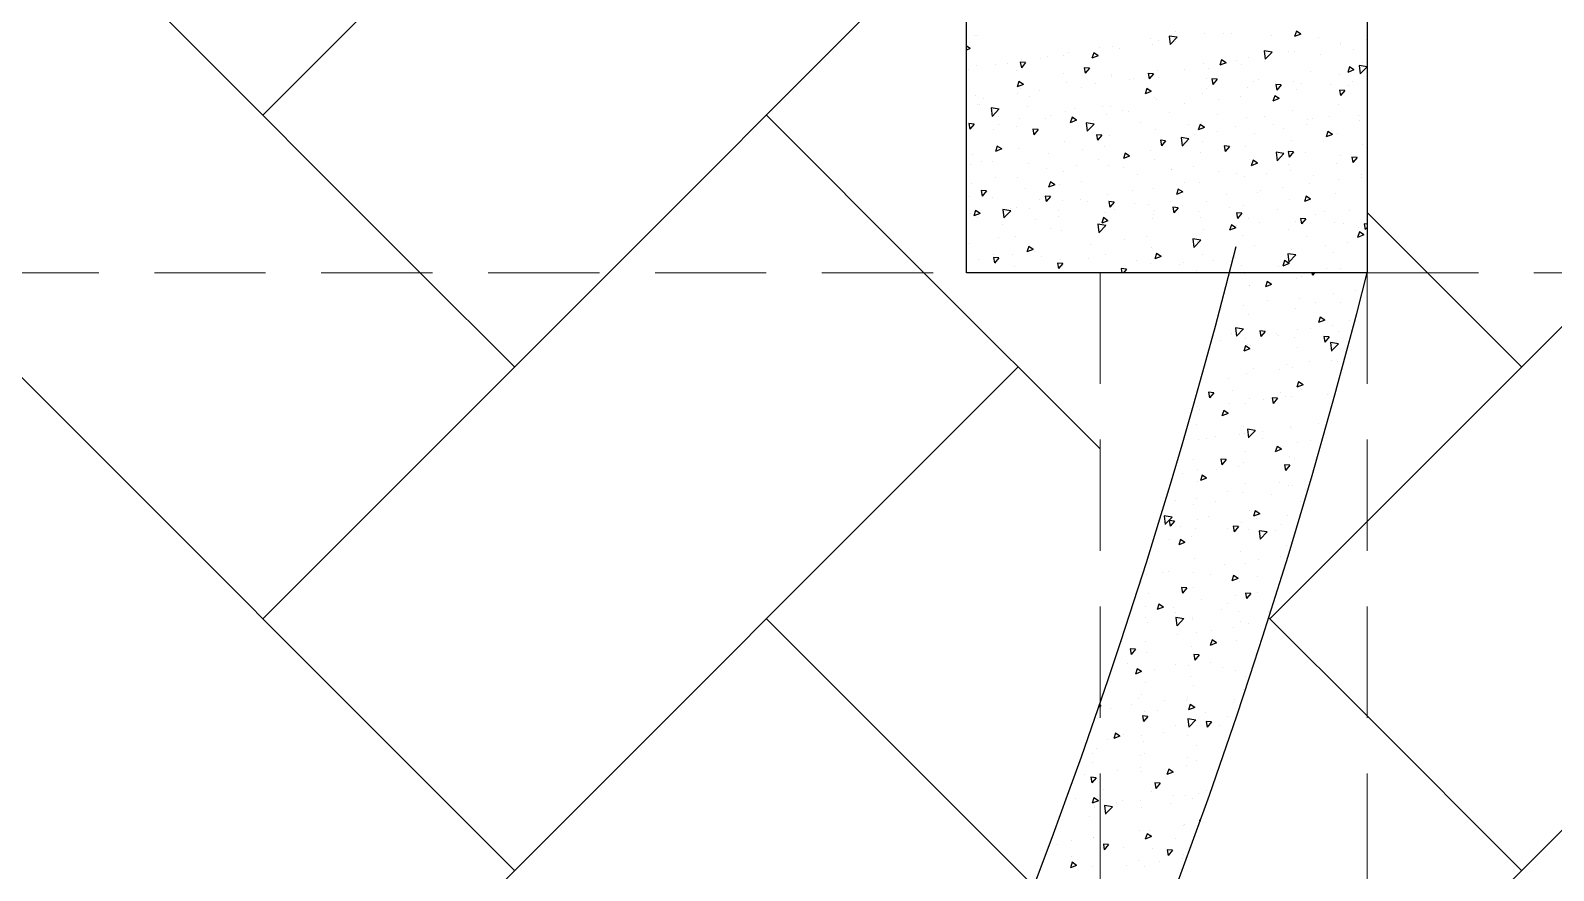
# Model space of a CAD drawing. Header units: millimetres. Extents: x 331487 to 517269, y 198509 to 399936.
# Drawn here: x 413243 to 414955, y 370437 to 371381 of the extents above; entities that cross this region are included whole.
import ezdxf

# ---------------------------------------------------------------- set-up
doc = ezdxf.new("R2010")
doc.units = ezdxf.units.MM
doc.header["$MEASUREMENT"] = 0
doc.linetypes.add('DASHED2', pattern=[0.375, 0.25, -0.125])
doc.layers.add('BEAM', color=1, linetype='Continuous', lineweight=5)
doc.layers.add('COLUMN', color=6, linetype='Continuous')

msp = doc.modelspace()

# ---------------------------------------------------------------- linework, layer by layer
at = {"layer": 'BEAM', "color": 253, "linetype": 'Continuous', "ltscale": 750}
for p, q in [((413681.4, 371109), (413381.4, 371409)), ((413504.5, 371285.9), (413627.6, 371409)), ((413893.3, 371109), (414193.3, 371409)), ((414247.1, 371109), (414070.2, 371285.9)), ((414812.8, 371109), (414745.1, 371176.7)), ((413787.3, 370437.4), (413115.7, 371109)), ((413504.5, 370720.2), (413893.3, 371109)), ((413787.3, 371003.1), (413681.4, 371109)), ((414445.1, 370911), (414247.1, 371109)), ((414745.1, 370829.5), (415024.7, 371109)), ((414918.7, 371003.1), (414812.8, 371109)), ((413504.5, 370154.5), (414353, 371003.1)), ((414745.1, 370263.8), (415484.4, 371003.1)), ((414635.9, 370720.2), (414745.1, 370829.5)), ((414370.7, 370419.7), (414070.2, 370720.2)), ((414745.1, 370611), (414634.7, 370721.4)), ((414918.7, 370437.4), (414745.1, 370611))]:
    msp.add_line(p, q, dxfattribs=at)
at = {"layer": 'BEAM', "linetype": 'DASHED2', "ltscale": 500}
for p, q in [((414445.1, 371109), (411345.1, 371109)), ((414445.1, 371109), (414445.1, 368749)), ((414745.1, 371109), (414745.1, 368749)), ((414745.1, 371109), (421043.1, 371109))]:
    msp.add_line(p, q, dxfattribs=at)
at = {"layer": 'COLUMN'}
for p, q in [((414295.1, 371109), (414295.1, 371409)), ((414745.1, 371409), (414745.1, 371109)), ((414745.1, 371109), (414295.1, 371109))]:
    msp.add_line(p, q, dxfattribs=at)
at = {"layer": 'COLUMN', "color": 2, "linetype": 'Continuous'}
for p, q in [((414530.4, 371379.9), (414530.4, 371379.9)), ((414665.7, 371380.3), (414663.7, 371374.3)), ((414670.7, 371377), (414665.7, 371380.3)), ((414299.2, 371360.7), (414295.1, 371363.5)), ((414303.7, 371375.4), (414303.7, 371375.4)), ((414307.1, 371375.1), (414307.1, 371375.1)), ((414459.6, 371362.7), (414459.6, 371362.7)), ((414502.3, 371372.4), (414502.3, 371372.4)), ((414504.5, 371365.8), (414504.5, 371365.8)), ((414511, 371369.8), (414511, 371369.8)), ((414522.9, 371374.8), (414524, 371365.3)), ((414531.7, 371373.4), (414522.9, 371374.8)), ((414531.7, 371373.4), (414523.9, 371365.3)), ((414529.5, 371369.1), (414529.5, 371369.1)), ((414562.9, 371377.3), (414562.9, 371377.3)), ((414583.8, 371377.7), (414583.8, 371377.7)), ((414592.7, 371377.4), (414592.7, 371377.4)), ((414637.2, 371375.4), (414637.2, 371375.4)), ((414670.7, 371377), (414663.7, 371374.3)), ((414690.5, 371373.1), (414690.5, 371373.1)), ((414715.5, 371367.4), (414715.5, 371367.4)), ((414715.5, 371364.9), (414715.5, 371364.9)), ((414743.9, 371370.9), (414743.9, 371370.9)), ((414299.2, 371360.7), (414295.1, 371359.1)), ((414357.2, 371348.8), (414357.2, 371348.8)), ((414378.5, 371349.2), (414378.5, 371349.2)), ((414385.7, 371352.4), (414385.7, 371352.4)), ((414403.5, 371352.5), (414403.5, 371352.5)), ((414409.1, 371356.3), (414409.1, 371356.3)), ((414438, 371356.1), (414436, 371350)), ((414443, 371352.7), (414436, 371350)), ((414443, 371352.7), (414438, 371356.1)), ((414444, 371362.4), (414444, 371362.4)), ((414466.6, 371360.8), (414466.6, 371360.8)), ((414581.7, 371348.1), (414579.7, 371342)), ((414586.7, 371344.7), (414581.7, 371348.1)), ((414598.8, 371347.4), (414598.8, 371347.4)), ((414612.2, 371350.4), (414612.2, 371350.4)), ((414629.3, 371346.3), (414629.3, 371346.3)), ((414629.6, 371358.3), (414630.7, 371348.8)), ((414638.5, 371356.9), (414629.6, 371358.3)), ((414638.5, 371356.9), (414630.7, 371348.8)), ((414657.2, 371357.4), (414657.2, 371357.4)), ((414663.6, 371357.4), (414663.6, 371357.4)), ((414692.5, 371354.6), (414692.5, 371354.6)), ((414730.3, 371359.6), (414730.3, 371359.6)), ((414297.4, 371337.8), (414297.4, 371337.8)), ((414305.9, 371341.8), (414305.9, 371341.8)), ((414327.4, 371342.4), (414327.4, 371342.4)), ((414340.6, 371344.2), (414340.6, 371344.2)), ((414350.8, 371335.6), (414350.8, 371335.6)), ((414361.5, 371345), (414355.5, 371345.5)), ((414355.5, 371345.5), (414356.7, 371339.2)), ((414361.5, 371345), (414356.7, 371339.2)), ((414404.2, 371333.3), (414404.2, 371333.3)), ((414433.2, 371338.7), (414427.3, 371339.2)), ((414427.3, 371339.2), (414428.4, 371333)), ((414433.2, 371338.7), (414428.4, 371333)), ((414457.5, 371331.1), (414457.5, 371331.1)), ((414458.4, 371329.5), (414458.4, 371329.5)), ((414499, 371333), (414500.1, 371326.7)), ((414505, 371332.4), (414499, 371332.9)), ((414505, 371332.4), (414500.1, 371326.7)), ((414503.2, 371329.7), (414503.2, 371329.7)), ((414509.8, 371336.5), (414509.8, 371336.5)), ((414510.9, 371328.8), (414510.9, 371328.8)), ((414540.5, 371337.4), (414540.5, 371337.4)), ((414561.7, 371344), (414561.7, 371344)), ((414566.4, 371338), (414566.4, 371338)), ((414586.7, 371344.7), (414579.7, 371342)), ((414604.3, 371343), (414604.3, 371343)), ((414681.1, 371335.5), (414681.1, 371335.5)), ((414714.3, 371331.6), (414714.3, 371331.6)), ((414725.4, 371340.1), (414723.4, 371334)), ((414730.4, 371336.7), (414723.4, 371334)), ((414730.4, 371336.7), (414725.4, 371340.1)), ((414736.3, 371341.7), (414737.4, 371332.2)), ((414745.1, 371340.4), (414736.3, 371341.7)), ((414745.1, 371340.3), (414737.4, 371332.2)), ((414739.4, 371345.5), (414739.4, 371345.5)), ((414354, 371323.8), (414351.9, 371317.8)), ((414358.9, 371320.5), (414351.9, 371317.8)), ((414358.9, 371320.5), (414354, 371323.8)), ((414356, 371315.6), (414356, 371315.6)), ((414377.2, 371313.1), (414377.2, 371313.1)), ((414407.9, 371323.1), (414407.9, 371323.1)), ((414423.9, 371317.4), (414423.9, 371317.4)), ((414440.3, 371321.4), (414440.3, 371321.4)), ((414478.2, 371326.4), (414478.2, 371326.4)), ((414482.2, 371327.4), (414482.2, 371327.4)), ((414497.7, 371315.8), (414495.7, 371309.8)), ((414502.7, 371312.5), (414495.7, 371309.8)), ((414502.7, 371312.5), (414497.7, 371315.8)), ((414564.3, 371326.6), (414564.3, 371326.6)), ((414564.5, 371315.5), (414564.5, 371315.5)), ((414576.7, 371326.2), (414570.7, 371326.7)), ((414570.7, 371326.7), (414571.9, 371320.4)), ((414576.7, 371326.2), (414571.9, 371320.4)), ((414611, 371317.1), (414611, 371317.1)), ((414617.7, 371324.3), (414617.7, 371324.3)), ((414622.8, 371325.5), (414622.8, 371325.5)), ((414648.4, 371319.9), (414642.4, 371320.4)), ((414642.4, 371320.4), (414643.6, 371314.1)), ((414648.4, 371319.9), (414643.6, 371314.1)), ((414662.3, 371324.2), (414662.3, 371324.2)), ((414666.1, 371315.1), (414666.1, 371315.1)), ((414671.1, 371322), (414671.1, 371322)), ((414704, 371320.1), (414704, 371320.1)), ((414720.1, 371313.6), (414714.2, 371314.1)), ((414714.2, 371314.1), (414715.3, 371307.9)), ((414720.1, 371313.6), (414715.3, 371307.9)), ((414724.5, 371319.8), (414724.5, 371319.8)), ((414729.1, 371323.4), (414729.1, 371323.4)), ((414304.6, 371308.5), (414304.6, 371308.5)), ((414307.2, 371297.4), (414307.2, 371297.4)), ((414309.8, 371298.2), (414309.8, 371298.2)), ((414314.3, 371304.8), (414314.3, 371304.8)), ((414352.1, 371309.8), (414352.1, 371309.8)), ((414363.2, 371295.9), (414363.2, 371295.9)), ((414365.6, 371307.4), (414365.6, 371307.4)), ((414447.8, 371295.4), (414447.8, 371295.4)), ((414457.2, 371296.2), (414457.2, 371296.2)), ((414506.2, 371305.4), (414506.2, 371305.4)), ((414508.6, 371303.2), (414508.6, 371303.2)), ((414540.1, 371298.5), (414540.1, 371298.5)), ((414560.5, 371310.7), (414560.5, 371310.7)), ((414578, 371303.5), (414578, 371303.5)), ((414603, 371306.8), (414603, 371306.8)), ((414641.4, 371307.8), (414639.4, 371301.8)), ((414646.4, 371304.5), (414639.4, 371301.8)), ((414646.4, 371304.5), (414641.4, 371307.8)), ((414713.1, 371298.4), (414713.1, 371298.4)), ((414322.7, 371294), (414323.8, 371284.5)), ((414331.6, 371292.6), (414322.7, 371294)), ((414331.5, 371292.6), (414323.8, 371284.5)), ((414330.9, 371284.8), (414330.9, 371284.8)), ((414354.8, 371282.3), (414354.8, 371282.3)), ((414384.3, 371282.5), (414384.3, 371282.5)), ((414389.5, 371285.4), (414389.5, 371285.4)), ((414406.7, 371289.8), (414406.7, 371289.8)), ((414413.7, 371283.6), (414411.6, 371277.5)), ((414418.6, 371280.2), (414411.6, 371277.5)), ((414418.6, 371280.2), (414413.7, 371283.6)), ((414414, 371281.9), (414414, 371281.9)), ((414416.6, 371293.7), (414416.6, 371293.7)), ((414429.4, 371277.4), (414430.5, 371267.9)), ((414438.3, 371276), (414429.4, 371277.4)), ((414437.7, 371280.2), (414437.7, 371280.2)), ((414451.9, 371286.9), (414451.9, 371286.9)), ((414469.9, 371291.4), (414469.9, 371291.4)), ((414476.9, 371290.2), (414476.9, 371290.2)), ((414491, 371278), (414491, 371278)), ((414523.3, 371289.2), (414523.3, 371289.2)), ((414559.3, 371277.4), (414559.3, 371277.4)), ((414576.7, 371286.9), (414576.7, 371286.9)), ((414609.8, 371283.8), (414609.8, 371283.8)), ((414630.1, 371284.7), (414630.1, 371284.7)), ((414661.1, 371290.9), (414661.1, 371290.9)), ((414677.7, 371280.7), (414677.7, 371280.7)), ((414683.5, 371282.4), (414683.5, 371282.4)), ((414702.7, 371284), (414702.7, 371284)), ((414735.3, 371285.8), (414735.3, 371285.8)), ((414736.9, 371280.1), (414736.9, 371280.1)), ((414303.7, 371276), (414297.7, 371276.6)), ((414297.7, 371276.6), (414298.8, 371270.3)), ((414303.7, 371276), (414298.8, 371270.3)), ((414303.4, 371275.2), (414303.4, 371275.2)), ((414325.8, 371270.3), (414325.8, 371270.3)), ((414331.2, 371275.4), (414331.2, 371275.4)), ((414350.9, 371273.6), (414350.9, 371273.6)), ((414375.4, 371269.8), (414369.4, 371270.3)), ((414369.4, 371270.3), (414370.6, 371264)), ((414375.4, 371269.8), (414370.6, 371264)), ((414438.3, 371276), (414430.5, 371267.9)), ((414447.1, 371263.5), (414441.1, 371264)), ((414441.1, 371264), (414442.3, 371257.7)), ((414447.1, 371263.5), (414442.3, 371257.7)), ((414456, 371262.9), (414456, 371262.9)), ((414507.3, 371269.9), (414507.3, 371269.9)), ((414536.1, 371260.9), (414537.2, 371251.4)), ((414545, 371259.5), (414536.1, 371260.9)), ((414544.4, 371275.7), (414544.4, 371275.7)), ((414551.7, 371264.1), (414551.7, 371264.1)), ((414557.4, 371275.6), (414555.3, 371269.5)), ((414562.3, 371272.2), (414555.3, 371269.5)), ((414562.3, 371272.2), (414557.4, 371275.6)), ((414576.7, 371267.4), (414576.7, 371267.4)), ((414597.8, 371273.5), (414597.8, 371273.5)), ((414618.7, 371265.8), (414618.7, 371265.8)), ((414639.8, 371275.7), (414639.8, 371275.7)), ((414651.2, 371271.2), (414651.2, 371271.2)), ((414677, 371275.8), (414677, 371275.8)), ((414701.1, 371267.5), (414699.1, 371261.5)), ((414706.1, 371264.2), (414699.1, 371261.5)), ((414706.1, 371264.2), (414701.1, 371267.5)), ((414704.6, 371269), (414704.6, 371269)), ((414711.9, 371265.1), (414711.9, 371265.1)), ((414329.6, 371251.3), (414327.6, 371245.3)), ((414334.6, 371248), (414327.6, 371245.3)), ((414334.6, 371248), (414329.6, 371251.3)), ((414353.5, 371249), (414353.5, 371249)), ((414405.5, 371256.5), (414405.5, 371256.5)), ((414425.6, 371247.5), (414425.6, 371247.5)), ((414450.6, 371250.8), (414450.6, 371250.8)), ((414473.4, 371243.3), (414471.3, 371237.3)), ((414478.3, 371239.9), (414473.3, 371243.3)), ((414502, 371245.8), (414502, 371245.8)), ((414518.8, 371257.2), (414512.9, 371257.7)), ((414512.9, 371257.7), (414514, 371251.5)), ((414513.8, 371259.1), (414513.8, 371259.1)), ((414518.8, 371257.2), (414514, 371251.5)), ((414545, 371259.5), (414537.2, 371251.3)), ((414558.1, 371244.1), (414558.1, 371244.1)), ((414560.3, 371255.8), (414560.3, 371255.8)), ((414590.6, 371250.9), (414584.6, 371251.5)), ((414584.6, 371251.5), (414585.7, 371245.2)), ((414590.6, 371250.9), (414585.7, 371245.2)), ((414608.6, 371250.5), (414608.6, 371250.5)), ((414642.8, 371244.3), (414643.9, 371234.8)), ((414651.7, 371242.9), (414642.8, 371244.3)), ((414651.7, 371242.9), (414643.9, 371234.8)), ((414662.3, 371244.7), (414656.3, 371245.2)), ((414656.3, 371245.2), (414657.5, 371238.9)), ((414662.3, 371244.7), (414657.5, 371238.9)), ((414659.9, 371257.6), (414659.9, 371257.6)), ((414676.4, 371244.5), (414676.4, 371244.5)), ((414739.6, 371252.8), (414739.6, 371252.8)), ((414299.5, 371230.9), (414299.5, 371230.9)), ((414302.2, 371241.9), (414302.2, 371241.9)), ((414311.4, 371233.7), (414311.4, 371233.7)), ((414324.6, 371234.2), (414324.6, 371234.2)), ((414364.8, 371231.4), (414364.8, 371231.4)), ((414387.7, 371242.5), (414387.7, 371242.5)), ((414418.2, 371229.1), (414418.2, 371229.1)), ((414443.7, 371235.8), (414443.7, 371235.8)), ((414454.8, 371229.6), (414454.8, 371229.6)), ((414478.3, 371239.9), (414471.3, 371237.3)), ((414471.6, 371226.9), (414471.6, 371226.9)), ((414506.1, 371236.6), (414506.1, 371236.6)), ((414550.4, 371227.9), (414550.4, 371227.9)), ((414613.5, 371236.3), (414613.5, 371236.3)), ((414617.1, 371235.3), (414615, 371229.2)), ((414622, 371231.9), (414615, 371229.2)), ((414622, 371231.9), (414617.1, 371235.3)), ((414651.4, 371241.2), (414651.4, 371241.2)), ((414656.9, 371230.8), (414656.9, 371230.8)), ((414710.6, 371231.8), (414710.6, 371231.8)), ((414715.2, 371240.8), (414715.2, 371240.8)), ((414734, 371238.4), (414728, 371238.9)), ((414728, 371238.9), (414729.2, 371232.6)), ((414734, 371238.4), (414729.2, 371232.6)), ((414327.1, 371215.8), (414327.1, 371215.8)), ((414352.3, 371215.7), (414352.3, 371215.7)), ((414385.4, 371225.8), (414385.4, 371225.8)), ((414389.3, 371211), (414387.3, 371205)), ((414394.3, 371207.7), (414389.3, 371211)), ((414404.3, 371223.2), (414404.3, 371223.2)), ((414424.3, 371211.3), (414424.3, 371211.3)), ((414487.5, 371219.7), (414487.5, 371219.7)), ((414524.9, 371224.6), (414524.9, 371224.6)), ((414525.3, 371224.6), (414525.3, 371224.6)), ((414540.2, 371210.8), (414540.2, 371210.8)), ((414556.8, 371210.8), (414556.8, 371210.8)), ((414578.3, 371222.4), (414578.3, 371222.4)), ((414598.5, 371220.8), (414598.5, 371220.8)), ((414607.4, 371217.2), (414607.4, 371217.2)), ((414631.7, 371220.1), (414631.7, 371220.1)), ((414658.7, 371224.3), (414658.7, 371224.3)), ((414680.8, 371208.9), (414680.8, 371208.9)), ((414685.1, 371217.9), (414685.1, 371217.9)), ((414713.3, 371213.4), (414713.3, 371213.4)), ((414738.5, 371215.6), (414738.5, 371215.6)), ((414739.1, 371218.9), (414739.1, 371218.9)), ((414298.3, 371194.7), (414298.3, 371194.7)), ((414301, 371208.7), (414301, 371208.7)), ((414317.5, 371200.8), (414311.6, 371201.3)), ((414311.6, 371201.3), (414312.7, 371195.1)), ((414317.5, 371200.8), (414312.7, 371195.1)), ((414323.8, 371194), (414323.8, 371194)), ((414361.4, 371203.1), (414361.4, 371203.1)), ((414377.2, 371191.7), (414377.2, 371191.7)), ((414389.3, 371194.5), (414383.3, 371195.1)), ((414383.3, 371195.1), (414384.4, 371188.8)), ((414389.3, 371194.5), (414384.4, 371188.8)), ((414394.3, 371207.7), (414387.3, 371205)), ((414399.3, 371208), (414399.3, 371208)), ((414453.6, 371196.3), (414453.6, 371196.3)), ((414481.9, 371200.8), (414481.9, 371200.8)), ((414504.9, 371203.3), (414504.9, 371203.3)), ((414533, 371203), (414531, 371197)), ((414538, 371199.7), (414531, 371197)), ((414538, 371199.7), (414533, 371203)), ((414587.2, 371196.8), (414587.2, 371196.8)), ((414622.5, 371198.8), (414622.5, 371198.8)), ((414625.1, 371201.8), (414625.1, 371201.8)), ((414650.1, 371205.1), (414650.1, 371205.1)), ((414676.8, 371195), (414674.7, 371189)), ((414681.7, 371191.7), (414674.7, 371189)), ((414681.7, 371191.7), (414676.8, 371195)), ((414709.4, 371198.5), (414709.4, 371198.5)), ((414299.8, 371175.4), (414299.8, 371175.4)), ((414305.3, 371178.8), (414303.3, 371172.8)), ((414310.3, 371175.4), (414303.3, 371172.8)), ((414310.3, 371175.4), (414305.3, 371178.8)), ((414335.9, 371180), (414337, 371170.5)), ((414344.8, 371178.6), (414335.9, 371180)), ((414344.8, 371178.6), (414337, 371170.5)), ((414344.9, 371180.6), (414344.9, 371180.6)), ((414351.1, 371182.4), (414351.1, 371182.4)), ((414365.3, 371180.8), (414365.3, 371180.8)), ((414398.3, 371178.3), (414398.3, 371178.3)), ((414403.1, 371189.9), (414403.1, 371189.9)), ((414423.6, 371190.8), (414423.6, 371190.8)), ((414430.6, 371189.5), (414430.6, 371189.5)), ((414451.7, 371176.1), (414451.7, 371176.1)), ((414461, 371188.3), (414455, 371188.8)), ((414455, 371188.8), (414456.2, 371182.5)), ((414461, 371188.3), (414456.2, 371182.5)), ((414461.2, 371180.2), (414461.2, 371180.2)), ((414484, 371187.2), (414484, 371187.2)), ((414499, 371185.2), (414499, 371185.2)), ((414505.9, 371178.8), (414505.9, 371178.8)), ((414524.1, 371188.5), (414524.1, 371188.5)), ((414532.7, 371182), (414526.7, 371182.5)), ((414526.7, 371182.5), (414527.9, 371176.2)), ((414532.7, 371182), (414527.9, 371176.2)), ((414537.3, 371185), (414537.3, 371185)), ((414555.6, 371177.6), (414555.6, 371177.6)), ((414564.2, 371188.8), (414564.2, 371188.8)), ((414590.7, 371182.7), (414590.7, 371182.7)), ((414604.4, 371175.7), (414598.5, 371176.2)), ((414598.5, 371176.2), (414599.6, 371170)), ((414604.4, 371175.7), (414599.6, 371170)), ((414606.1, 371184), (414606.1, 371184)), ((414644.1, 371180.5), (414644.1, 371180.5)), ((414657.5, 371191), (414657.5, 371191)), ((414697.5, 371178.2), (414697.5, 371178.2)), ((414724.9, 371179), (414724.9, 371179)), ((414306.9, 371170.7), (414306.9, 371170.7)), ((414335.1, 371163.6), (414335.1, 371163.6)), ((414373, 371168.6), (414373, 371168.6)), ((414389.2, 371158.8), (414389.2, 371158.8)), ((414398, 371171.9), (414398, 371171.9)), ((414451.5, 371162.1), (414442.6, 371163.4)), ((414442.6, 371163.4), (414443.8, 371154)), ((414451.5, 371162.1), (414443.7, 371153.9)), ((414449, 371170.8), (414447, 371164.7)), ((414454, 371167.4), (414447, 371164.7)), ((414447.5, 371168.8), (414447.5, 371168.8)), ((414454, 371167.4), (414449, 371170.8)), ((414452.3, 371163), (414452.3, 371163)), ((414503.7, 371170.1), (414503.7, 371170.1)), ((414505, 371173.8), (414505, 371173.8)), ((414558.4, 371171.5), (414558.4, 371171.5)), ((414560.9, 371157.4), (414560.9, 371157.4)), ((414592.7, 371162.8), (414590.7, 371156.7)), ((414597.7, 371159.4), (414590.7, 371156.7)), ((414597.7, 371159.4), (414592.7, 371162.8)), ((414598.8, 371162.4), (414598.8, 371162.4)), ((414611.8, 371169.3), (414611.8, 371169.3)), ((414623.8, 371165.7), (414623.8, 371165.7)), ((414656.3, 371157.7), (414656.3, 371157.7)), ((414665.2, 371167), (414665.2, 371167)), ((414676.2, 371169.4), (414670.2, 371170)), ((414670.2, 371170), (414671.3, 371163.7)), ((414676.2, 371169.4), (414671.3, 371163.7)), ((414687, 371174), (414687, 371174)), ((414708.2, 371165.2), (414708.2, 371165.2)), ((414718.6, 371164.8), (414718.6, 371164.8)), ((414735, 371159.2), (414735, 371159.2)), ((414745.1, 371163.4), (414741.9, 371163.7)), ((414741.9, 371163.7), (414743.1, 371157.4)), ((414745.1, 371159.9), (414743.1, 371157.4)), ((414298.6, 371142.1), (414298.6, 371142.1)), ((414330.9, 371148.8), (414330.9, 371148.8)), ((414349.9, 371149.1), (414349.9, 371149.1)), ((414401.8, 371156.6), (414401.8, 371156.6)), ((414434.9, 371140.8), (414434.9, 371140.8)), ((414472.7, 371145.8), (414472.7, 371145.8)), ((414497.8, 371149.1), (414497.8, 371149.1)), ((414549.4, 371146.9), (414550.5, 371137.4)), ((414558.3, 371145.5), (414549.4, 371146.9)), ((414558.2, 371145.5), (414550.5, 371137.4)), ((414554.4, 371144.3), (414554.4, 371144.3)), ((414604.9, 371150.7), (414604.9, 371150.7)), ((414676.7, 371149.2), (414676.7, 371149.2)), ((414723.6, 371142.8), (414723.6, 371142.8)), ((414736.4, 371154.8), (414734.4, 371148.7)), ((414741.4, 371151.4), (414734.4, 371148.7)), ((414741.4, 371151.4), (414736.4, 371154.8)), ((414308.8, 371124.2), (414308.8, 371124.2)), ((414325.4, 371129.5), (414325.4, 371129.5)), ((414331.4, 371125.6), (414325.4, 371126.1)), ((414325.4, 371126.1), (414326.6, 371119.9)), ((414331.4, 371125.6), (414326.6, 371119.8)), ((414346.7, 371129.2), (414346.7, 371129.2)), ((414365, 371138.5), (414363, 371132.5)), ((414370, 371135.2), (414363, 371132.5)), ((414370, 371135.2), (414365, 371138.5)), ((414371.7, 371132.5), (414371.7, 371132.5)), ((414378.8, 371127.2), (414378.8, 371127.2)), ((414400.6, 371123.3), (414400.6, 371123.3)), ((414432.2, 371125), (414432.2, 371125)), ((414451.1, 371129.7), (414451.1, 371129.7)), ((414502.5, 371136.8), (414502.5, 371136.8)), ((414508.7, 371130.5), (414506.7, 371124.5)), ((414513.7, 371127.2), (414506.7, 371124.5)), ((414513.7, 371127.2), (414508.7, 371130.5)), ((414560.1, 371129.2), (414560.1, 371129.2)), ((414597.5, 371126.2), (414597.5, 371126.2)), ((414618.4, 371139.2), (414618.4, 371139.2)), ((414655.1, 371124.4), (414655.1, 371124.4)), ((414656.1, 371130.3), (414657.2, 371120.8)), ((414665, 371129), (414656.1, 371130.3)), ((414665, 371129), (414657.2, 371120.8)), ((414660.7, 371134.5), (414660.7, 371134.5)), ((414698.6, 371139.5), (414698.6, 371139.5)), ((414707, 371131.9), (414707, 371131.9)), ((414348.7, 371115.8), (414348.7, 371115.8)), ((414403.1, 371119.3), (414397.2, 371119.8)), ((414397.2, 371119.8), (414398.3, 371113.6)), ((414403.1, 371119.3), (414398.3, 371113.6)), ((414443.4, 371109.1), (414443.4, 371109.1)), ((414474.9, 371113), (414468.9, 371113.6)), ((414468.9, 371113.6), (414469.7, 371109)), ((414474.9, 371113), (414471.5, 371109)), ((414471.5, 371109.6), (414471.5, 371109.6)), ((414485.6, 371122.7), (414485.6, 371122.7)), ((414501.7, 371119.2), (414501.7, 371119.2)), ((414534.6, 371117.9), (414534.6, 371117.9)), ((414539, 371120.4), (414539, 371120.4)), ((414553.2, 371111), (414553.2, 371111)), ((414572.5, 371122.9), (414572.5, 371122.9)), ((414592.3, 371118.2), (414592.3, 371118.2)), ((414603.7, 371117.4), (414603.7, 371117.4)), ((414607.7, 371108.2), (414607.7, 371108.2)), ((414645.7, 371115.9), (414645.7, 371115.9)), ((414652.4, 371122.5), (414650.4, 371116.5)), ((414657.4, 371119.2), (414650.4, 371116.5)), ((414657.4, 371119.2), (414652.4, 371122.5)), ((414683.2, 371109), (414683.7, 371106.3)), ((414685.9, 371109), (414683.7, 371106.3)), ((414699.1, 371113.7), (414699.1, 371113.7)), ((414714.9, 371114.2), (414714.9, 371114.2)), ((414716, 371109), (414716, 371109)), ((414613.1, 371094.9), (414613.1, 371094.9)), ((414613.5, 371095.1), (414613.5, 371095.1)), ((414632.8, 371099.2), (414630.8, 371093.2)), ((414637.8, 371095.9), (414630.8, 371093.2)), ((414637.8, 371095.9), (414632.8, 371099.2)), ((414665.5, 371102.6), (414665.5, 371102.6)), ((414671.4, 371104.9), (414671.4, 371104.9)), ((414606.4, 371072), (414606.4, 371072)), ((414633.7, 371078.2), (414633.7, 371078.2)), ((414669.6, 371080.3), (414669.6, 371080.3)), ((414687.1, 371076), (414687.1, 371076)), ((414707.5, 371085.3), (414707.5, 371085.3)), ((414714.8, 371075.7), (414714.8, 371075.7)), ((414732.5, 371088.6), (414732.5, 371088.6)), ((414581.4, 371068.7), (414581.4, 371068.7)), ((414612.3, 371061.8), (414612.3, 371061.8)), ((414664.3, 371069.3), (414664.3, 371069.3)), ((414692.5, 371058.9), (414690.5, 371052.9)), ((414697.5, 371055.6), (414690.5, 371052.9)), ((414697.5, 371055.6), (414692.5, 371058.9)), ((414725.6, 371055.2), (414725.6, 371055.2)), ((414592.7, 371040.8), (414592.7, 371040.8)), ((414597.4, 371047.1), (414598.5, 371037.6)), ((414606.2, 371045.7), (414597.4, 371047.1)), ((414606.3, 371045.8), (414598.5, 371037.7)), ((414630.6, 371043.1), (414624.7, 371043.6)), ((414624.7, 371043.6), (414625.8, 371037.4)), ((414630.6, 371043.1), (414625.8, 371037.4)), ((414643.3, 371040.9), (414643.3, 371040.9)), ((414646.1, 371038.6), (414646.1, 371038.6)), ((414667.3, 371045.2), (414667.3, 371045.2)), ((414681.2, 371045.9), (414681.2, 371045.9)), ((414706.2, 371049.2), (414706.2, 371049.2)), ((414713.5, 371042.4), (414713.5, 371042.4)), ((414580.1, 371032.6), (414580.1, 371032.6)), ((414608.5, 371026.7), (414606.5, 371020.7)), ((414613.5, 371023.3), (414606.5, 371020.7)), ((414613.5, 371023.3), (414608.5, 371026.7)), ((414609, 371035.2), (414609, 371035.2)), ((414611.1, 371028.5), (414611.1, 371028.5)), ((414613.8, 371027.4), (414613.8, 371027.4)), ((414663, 371036), (414663, 371036)), ((414667.2, 371025.2), (414667.2, 371025.2)), ((414702.4, 371036.8), (414696.4, 371037.4)), ((414696.4, 371037.4), (414697.5, 371031.1)), ((414702.4, 371036.8), (414697.5, 371031.1)), ((414699.5, 371036.3), (414699.5, 371036.3)), ((414704.1, 371030.5), (414705.2, 371021)), ((414713, 371029.1), (414704.1, 371030.5)), ((414713.1, 371029.2), (414705.3, 371021.1)), ((414720.6, 371022.9), (414720.6, 371022.9)), ((414654.8, 371006.4), (414654.8, 371006.4)), ((414679.9, 371009.7), (414679.9, 371009.7)), ((414705.5, 371010.2), (414705.5, 371010.2)), ((414712.3, 371009.1), (414712.3, 371009.1)), ((414558.5, 370988.2), (414558.5, 370988.2)), ((414588.9, 370990.2), (414588.9, 370990.2)), ((414609.9, 370995.2), (414609.9, 370995.2)), ((414617, 371001.5), (414617, 371001.5)), ((414647.2, 371000.2), (414647.2, 371000.2)), ((414661.8, 371002.7), (414661.8, 371002.7)), ((414668.2, 370986.4), (414666.2, 370980.4)), ((414673.2, 370983.1), (414668.2, 370986.4)), ((414572.8, 370974.2), (414566.8, 370974.7)), ((414566.8, 370974.7), (414568, 370968.4)), ((414572.8, 370974.2), (414568, 370968.4)), ((414594.4, 370976.3), (414594.4, 370976.3)), ((414647.7, 370974.1), (414647.7, 370974.1)), ((414653.6, 370970.3), (414653.6, 370970.3)), ((414660.6, 370969.4), (414660.6, 370969.4)), ((414673.2, 370983.1), (414666.2, 370980.4)), ((414671.1, 370978.2), (414671.1, 370978.2)), ((414701.1, 370971.8), (414701.1, 370971.8)), ((414554.5, 370958.2), (414554.5, 370958.2)), ((414557.3, 370954.9), (414557.3, 370954.9)), ((414584.2, 370954.2), (414582.1, 370948.1)), ((414589.1, 370950.8), (414584.2, 370954.2)), ((414590.7, 370962), (414590.7, 370962)), ((414608.7, 370961.9), (414608.7, 370961.9)), ((414612.8, 370968.2), (414612.8, 370968.2)), ((414628.5, 370967), (414628.5, 370967)), ((414644.5, 370967.9), (414638.5, 370968.4)), ((414638.5, 370968.4), (414639.7, 370962.1)), ((414644.5, 370967.9), (414639.7, 370962.2)), ((414553.4, 370938.9), (414553.4, 370938.9)), ((414589.1, 370950.8), (414582.1, 370948.1)), ((414606.8, 370936.7), (414606.8, 370936.7)), ((414659.4, 370936.1), (414659.4, 370936.1)), ((414690.4, 370939.2), (414690.4, 370939.2)), ((414556.1, 370921.6), (414556.1, 370921.6)), ((414564.4, 370922.6), (414564.4, 370922.6)), ((414574.5, 370925.5), (414574.5, 370925.5)), ((414602.2, 370927.6), (414602.2, 370927.6)), ((414607.4, 370928.6), (414607.4, 370928.6)), ((414610.6, 370933.1), (414611.7, 370923.6)), ((414619.5, 370931.7), (414610.6, 370933.1)), ((414619.6, 370931.8), (414611.8, 370923.7)), ((414627.3, 370930.9), (414627.3, 370930.9)), ((414627.8, 370923.2), (414627.8, 370923.2)), ((414660.1, 370934.4), (414660.1, 370934.4)), ((414667, 370918.6), (414667, 370918.6)), ((414681.2, 370921), (414681.2, 370921)), ((414608.7, 370908.6), (414608.7, 370908.6)), ((414643.9, 370913.9), (414641.8, 370907.9)), ((414648.8, 370910.6), (414641.8, 370907.9)), ((414648.8, 370910.6), (414643.9, 370913.9)), ((414658.2, 370902.8), (414658.2, 370902.8)), ((414550.4, 370898.6), (414550.4, 370898.6)), ((414554.9, 370888.3), (414554.9, 370888.3)), ((414575.9, 370888.1), (414575.9, 370888.1)), ((414586.7, 370899), (414580.7, 370899.5)), ((414580.7, 370899.5), (414581.8, 370893.2)), ((414586.7, 370899), (414581.8, 370893.2)), ((414601, 370891.4), (414601, 370891.4)), ((414606.2, 370895.3), (414606.2, 370895.3)), ((414658.4, 370892.7), (414652.4, 370893.2)), ((414652.4, 370893.2), (414653.6, 370886.9)), ((414658.4, 370892.7), (414653.6, 370886.9)), ((414664.1, 370899.7), (414664.1, 370899.7)), ((414538.1, 370883.1), (414538.1, 370883.1)), ((414555, 370874.4), (414555, 370874.4)), ((414559.8, 370881.7), (414557.8, 370875.6)), ((414564.8, 370878.3), (414557.8, 370875.6)), ((414564.8, 370878.3), (414559.8, 370881.7)), ((414608.4, 370872.1), (414608.4, 370872.1)), ((414646.9, 370873.6), (414646.9, 370873.6)), ((414657, 370869.6), (414657, 370869.6)), ((414661.8, 370869.9), (414661.8, 370869.9)), ((414530.2, 370853.5), (414530.2, 370853.5)), ((414553.7, 370855), (414553.7, 370855)), ((414574.7, 370852), (414574.7, 370852)), ((414588.6, 370863.6), (414588.6, 370863.6)), ((414605, 370862.1), (414605, 370862.1)), ((414637.8, 370860.3), (414637.8, 370860.3)), ((414670.8, 370851.6), (414670.8, 370851.6)), ((414675.7, 370865.3), (414675.7, 370865.3)), ((414514, 370837), (414514, 370837)), ((414517.1, 370835.7), (414518.2, 370826.2)), ((414526, 370834.3), (414517.1, 370835.7)), ((414526.1, 370834.4), (414518.3, 370826.3)), ((414549.6, 370848.7), (414549.6, 370848.7)), ((414567.4, 370834.7), (414567.4, 370834.7)), ((414612.5, 370841.6), (414612.5, 370841.6)), ((414619.5, 370841.4), (414617.5, 370835.4)), ((414624.5, 370838), (414617.5, 370835.4)), ((414624.5, 370838), (414619.5, 370841.4)), ((414620.8, 370832.5), (414620.8, 370832.5)), ((414655.7, 370836.3), (414655.7, 370836.3)), ((414528.8, 370830), (414522.8, 370830.5)), ((414522.8, 370830.5), (414524, 370824.3)), ((414528.8, 370830), (414524, 370824.3)), ((414535.1, 370823.6), (414535.1, 370823.6)), ((414552.5, 370821.7), (414552.5, 370821.7)), ((414554.2, 370831.6), (414554.2, 370831.6)), ((414588.5, 370821.3), (414588.5, 370821.3)), ((414600.5, 370823.7), (414594.6, 370824.3)), ((414594.6, 370824.3), (414595.7, 370818)), ((414600.5, 370823.7), (414595.7, 370818)), ((414603.8, 370828.8), (414603.8, 370828.8)), ((414611.5, 370820.8), (414611.5, 370820.8)), ((414623.9, 370819.1), (414625, 370809.6)), ((414632.8, 370817.8), (414623.9, 370819.1)), ((414632.9, 370817.8), (414625.1, 370809.7)), ((414641.9, 370819), (414641.9, 370819)), ((414649.4, 370825.8), (414649.4, 370825.8)), ((414523.3, 370809.2), (414523.3, 370809.2)), ((414535.5, 370809.1), (414533.5, 370803.1)), ((414540.5, 370805.8), (414533.5, 370803.1)), ((414540.5, 370805.8), (414535.5, 370809.1)), ((414548.3, 370812.5), (414548.3, 370812.5)), ((414654.5, 370803), (414654.5, 370803)), ((414500.7, 370782), (414500.7, 370782)), ((414551.2, 370788.4), (414551.2, 370788.4)), ((414585.2, 370781.4), (414585.2, 370781.4)), ((414602.6, 370795.5), (414602.6, 370795.5)), ((414608.4, 370781.9), (414608.4, 370781.9)), ((414623.1, 370786.4), (414623.1, 370786.4)), ((414648.1, 370789.7), (414648.1, 370789.7)), ((414497, 370769.8), (414497, 370769.8)), ((414515.6, 370772.5), (414515.6, 370772.5)), ((414522, 370773.1), (414522, 370773.1)), ((414550.1, 370771.9), (414550.1, 370771.9)), ((414569, 370770.2), (414569, 370770.2)), ((414595.2, 370768.9), (414593.2, 370762.8)), ((414600.2, 370765.5), (414593.2, 370762.8)), ((414600.2, 370765.5), (414595.2, 370768.9)), ((414622.4, 370767.9), (414622.4, 370767.9)), ((414491.8, 370761.9), (414491.8, 370761.9)), ((414499.5, 370748.7), (414499.5, 370748.7)), ((414542.7, 370754.8), (414536.7, 370755.3)), ((414536.7, 370755.3), (414537.9, 370749)), ((414542.7, 370754.8), (414537.9, 370749)), ((414550, 370755.1), (414550, 370755.1)), ((414596.8, 370746.9), (414596.8, 370746.9)), ((414601.4, 370762.2), (414601.4, 370762.2)), ((414614.4, 370748.5), (414608.4, 370749)), ((414608.4, 370749), (414609.6, 370742.8)), ((414614.4, 370748.5), (414609.6, 370742.8)), ((414621.8, 370750.2), (414621.8, 370750.2)), ((414495.7, 370733.6), (414495.7, 370733.6)), ((414511.2, 370736.6), (414509.1, 370730.6)), ((414516.2, 370733.3), (414509.2, 370730.6)), ((414516.2, 370733.3), (414511.2, 370736.6)), ((414528, 370732.8), (414528, 370732.8)), ((414558.9, 370742), (414558.9, 370742)), ((414581.4, 370730.5), (414581.4, 370730.5)), ((414588.3, 370736.9), (414588.3, 370736.9)), ((414495.7, 370721.6), (414495.7, 370721.6)), ((414498.3, 370715.5), (414498.3, 370715.5)), ((414530, 370726.9), (414530, 370726.9)), ((414530.4, 370721.7), (414531.5, 370712.2)), ((414539.3, 370720.3), (414530.4, 370721.7)), ((414539.4, 370720.4), (414531.6, 370712.3)), ((414548.8, 370721.9), (414548.8, 370721.9)), ((414549.1, 370719.4), (414549.1, 370719.4)), ((414600.2, 370728.9), (414600.2, 370728.9)), ((414602.5, 370717.1), (414602.5, 370717.1)), ((414612.2, 370715), (414612.2, 370715)), ((414634.8, 370728.3), (414634.8, 370728.3)), ((414532.6, 370702.5), (414532.6, 370702.5)), ((414553.9, 370705), (414553.9, 370705)), ((414570.9, 370696.4), (414568.8, 370690.3)), ((414570.5, 370707.5), (414570.5, 370707.5)), ((414575.8, 370693), (414570.9, 370696.4)), ((414595.5, 370710.8), (414595.5, 370710.8)), ((414598.9, 370695.6), (414598.9, 370695.6)), ((414469.4, 370694.2), (414469.4, 370694.2)), ((414484.8, 370685.9), (414478.9, 370686.4)), ((414478.9, 370686.4), (414480, 370680.1)), ((414484.8, 370685.9), (414480, 370680.1)), ((414495.6, 370694.9), (414495.6, 370694.9)), ((414497.1, 370682.2), (414497.1, 370682.2)), ((414547.6, 370688.6), (414547.6, 370688.6)), ((414556.6, 370679.6), (414550.6, 370680.1)), ((414550.6, 370680.1), (414551.7, 370673.8)), ((414556.6, 370679.6), (414551.7, 370673.8)), ((414575.8, 370693), (414568.8, 370690.3)), ((414476.3, 370670.5), (414476.3, 370670.5)), ((414486.8, 370664.1), (414484.8, 370658.1)), ((414491.8, 370660.8), (414486.8, 370664.1)), ((414506.3, 370663.1), (414506.3, 370663.1)), ((414529.6, 370668.3), (414529.6, 370668.3)), ((414544.1, 370668.1), (414544.1, 370668.1)), ((414569.2, 370671.4), (414569.2, 370671.4)), ((414583, 370666), (414583, 370666)), ((414597.7, 370662.3), (414597.7, 370662.3)), ((414491.8, 370660.8), (414484.8, 370658.1)), ((414495.9, 370648.9), (414495.9, 370648.9)), ((414546.4, 370655.3), (414546.4, 370655.3)), ((414549.8, 370645.3), (414549.8, 370645.3)), ((414608.1, 370655.3), (414608.1, 370655.3)), ((414488.7, 370630.9), (414488.7, 370630.9)), ((414491.5, 370635.3), (414491.5, 370635.3)), ((414517.8, 370628.6), (414517.8, 370628.6)), ((414542, 370628.6), (414542, 370628.6)), ((414542.9, 370631.9), (414542.9, 370631.9)), ((414596.5, 370629), (414596.5, 370629)), ((414606, 370640.2), (414606, 370640.2)), ((414445.1, 370622.2), (414443.5, 370620.5)), ((414445.1, 370623), (414444.4, 370623.2)), ((414445.9, 370623), (414445.1, 370622.2)), ((414445.8, 370622.9), (414445.1, 370623)), ((414456.4, 370619.7), (414456.4, 370619.7)), ((414480, 370623.6), (414480, 370623.6)), ((414498.7, 370610.6), (414492.7, 370611.2)), ((414492.7, 370611.1), (414493.9, 370604.9)), ((414498.7, 370610.6), (414493.9, 370604.9)), ((414494.7, 370615.6), (414494.7, 370615.6)), ((414509.7, 370617.4), (414509.7, 370617.4)), ((414546.5, 370623.9), (414544.5, 370617.8)), ((414551.5, 370620.5), (414544.5, 370617.8)), ((414545.2, 370622), (414545.2, 370622)), ((414551.5, 370620.5), (414546.5, 370623.9)), ((414563.1, 370615.2), (414563.1, 370615.2)), ((414588, 370610.3), (414588, 370610.3)), ((414595.4, 370626.4), (414595.4, 370626.4)), ((414442.7, 370608.1), (414442.7, 370608.1)), ((414529.7, 370600.3), (414529.7, 370600.3)), ((414543.7, 370607.8), (414544.8, 370598.3)), ((414552.6, 370606.4), (414543.7, 370607.8)), ((414552.6, 370606.5), (414544.9, 370598.4)), ((414570.4, 370604.4), (414564.5, 370604.9)), ((414564.5, 370604.9), (414565.6, 370598.6)), ((414570.4, 370604.4), (414565.6, 370598.6)), ((414579.7, 370600.8), (414579.7, 370600.8)), ((414453.7, 370584.2), (414453.7, 370584.2)), ((414462.5, 370591.6), (414460.5, 370585.6)), ((414467.5, 370588.2), (414460.5, 370585.6)), ((414467.5, 370588.2), (414462.5, 370591.6)), ((414471.3, 370590.3), (414471.3, 370590.3)), ((414491.5, 370589.2), (414491.5, 370589.2)), ((414493.4, 370582.3), (414493.4, 370582.3)), ((414516.6, 370592.5), (414516.6, 370592.5)), ((414543.9, 370588.7), (414543.9, 370588.7)), ((414553.6, 370578.3), (414553.6, 370578.3)), ((414436.9, 370568.6), (414436.9, 370568.6)), ((414441.5, 370574.8), (414441.5, 370574.8)), ((414490.3, 370566.3), (414490.3, 370566.3)), ((414495.3, 370568.3), (414495.3, 370568.3)), ((414543.6, 370564.1), (414543.6, 370564.1)), ((414553.4, 370561.4), (414553.4, 370561.4)), ((414427.4, 370544.8), (414427.4, 370544.8)), ((414440.9, 370541.7), (414434.9, 370542.2)), ((414434.9, 370542.2), (414436, 370535.9)), ((414440.9, 370541.7), (414436, 370535.9)), ((414437, 370558.3), (414437, 370558.3)), ((414440.3, 370541.5), (414440.3, 370541.5)), ((414465.2, 370549.7), (414465.2, 370549.7)), ((414490.3, 370553), (414490.3, 370553)), ((414492.2, 370549), (414492.2, 370549)), ((414522.2, 370551.3), (414520.2, 370545.3)), ((414527.2, 370548), (414520.2, 370545.3)), ((414527.2, 370548), (414522.2, 370551.3)), ((414542.7, 370555.4), (414542.7, 370555.4)), ((414449.3, 370528.9), (414449.3, 370528.9)), ((414502.7, 370526.7), (414502.7, 370526.7)), ((414512.6, 370535.4), (414506.6, 370535.9)), ((414506.6, 370535.9), (414507.8, 370529.7)), ((414512.6, 370535.4), (414507.8, 370529.7)), ((414556, 370524.4), (414556, 370524.4)), ((414565, 370526.9), (414565, 370526.9)), ((414417, 370517.8), (414417, 370517.8)), ((414438.2, 370519.1), (414436.2, 370513)), ((414443.2, 370515.7), (414436.2, 370513)), ((414443.2, 370515.7), (414438.2, 370519.1)), ((414438.9, 370510.3), (414438.9, 370510.3)), ((414439.1, 370508.2), (414439.1, 370508.2)), ((414450.2, 370510.3), (414451.3, 370500.8)), ((414459.1, 370509), (414450.2, 370510.3)), ((414459.2, 370509.1), (414451.4, 370500.9)), ((414464, 370513.6), (414464, 370513.6)), ((414470.4, 370515.5), (414470.4, 370515.5)), ((414491, 370515.7), (414491, 370515.7)), ((414491.2, 370508.7), (414491.2, 370508.7)), ((414523.8, 370513.2), (414523.8, 370513.2)), ((414527.1, 370521.9), (414527.1, 370521.9)), ((414541.5, 370522.1), (414541.5, 370522.1)), ((414549.5, 370518.7), (414549.5, 370518.7)), ((414432.9, 370498.6), (414432.9, 370498.6)), ((414556.9, 370493.8), (414557.1, 370492)), ((414557.7, 370493.7), (414556.9, 370493.8)), ((414437.6, 370474.2), (414437.6, 370474.2)), ((414437.8, 370474.9), (414437.8, 370474.9)), ((414489.8, 370482.4), (414489.8, 370482.4)), ((414497.9, 370478.8), (414495.8, 370472.8)), ((414502.8, 370475.5), (414495.8, 370472.8)), ((414502.8, 370475.5), (414497.9, 370478.8)), ((414500.8, 370482.5), (414500.8, 370482.5)), ((414529.4, 370473.7), (414529.4, 370473.7)), ((414538.7, 370487.5), (414538.7, 370487.5)), ((414540.3, 370488.8), (414540.3, 370488.8)), ((414397.5, 370466.7), (414397.5, 370466.7)), ((414412.6, 370470.9), (414412.6, 370470.9)), ((414454.7, 370466.5), (414448.8, 370467)), ((414448.8, 370467), (414449.9, 370460.7)), ((414454.7, 370466.5), (414449.9, 370460.7)), ((414450.9, 370464.4), (414450.9, 370464.4)), ((414471, 370463.6), (414471, 370463.6)), ((414504.3, 370462.1), (414504.3, 370462.1)), ((414526.5, 370460.2), (414520.5, 370460.7)), ((414520.5, 370460.7), (414521.6, 370454.4)), ((414526.5, 370460.2), (414521.6, 370454.4)), ((414413.8, 370446.6), (414411.8, 370440.5)), ((414418.8, 370443.2), (414411.8, 370440.5)), ((414412.7, 370453.6), (414412.7, 370453.6)), ((414418.8, 370443.2), (414413.9, 370446.6)), ((414436.6, 370441.6), (414436.6, 370441.6)), ((414474.5, 370443), (414474.5, 370443)), ((414488.6, 370449.1), (414488.6, 370449.1)), ((414495, 370441.7), (414495, 370441.7)), ((414512.4, 370448), (414512.4, 370448)), ((414537.4, 370451.3), (414537.4, 370451.3)), ((414539.1, 370455.5), (414539.1, 370455.5))]:
    msp.add_line(p, q, dxfattribs=at)
at = {"layer": 'COLUMN'}
for centre, radius, start, end in [((408274, 372743.8), 6524.6, 319.90414, 345.75539), ((408274.2, 372743.5), 6674.2, 319.95862, 345.82397)]:
    msp.add_arc(centre, radius, start, end, dxfattribs=at)

doc.saveas('drawing.dxf')
